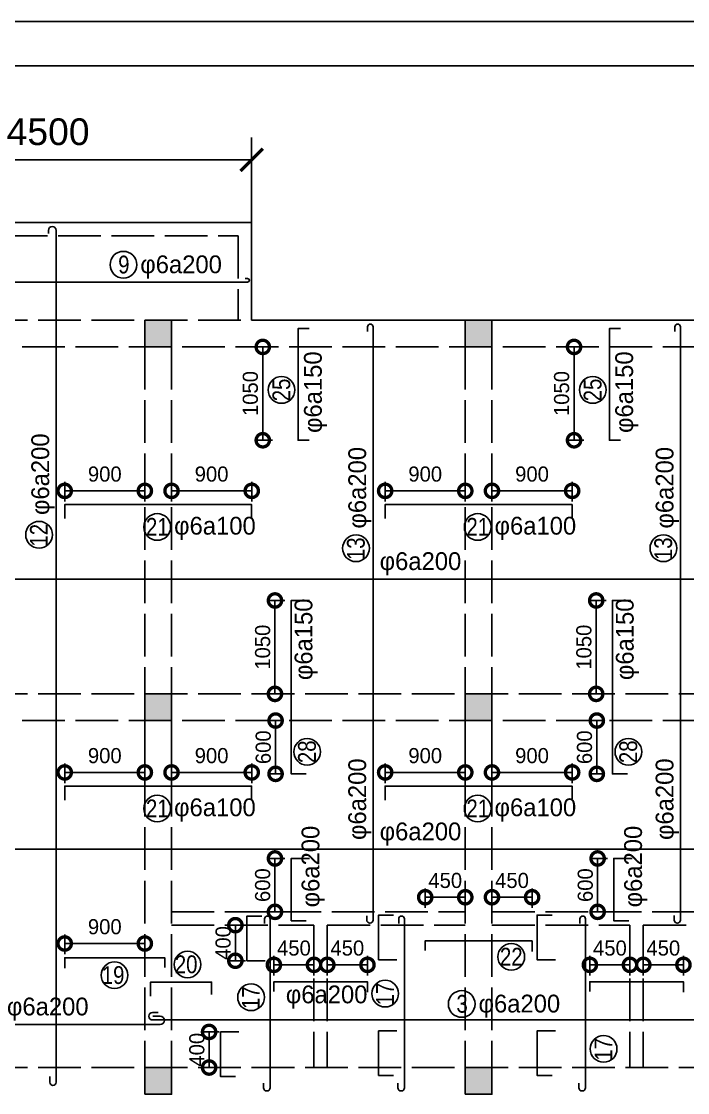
# Model space of a CAD drawing. Extents: x -103300 to -22645, y -943 to 55291.
# Drawn here: x -84082 to -76599, y 43250 to 55291 of the extents above; entities that cross this region are included whole.
import ezdxf

# ---------------------------------------------------------------- set-up
doc = ezdxf.new("R2010")
doc.units = 0
doc.header["$LTSCALE"] = 40
doc.linetypes.add('ACAD_ISO02W100', pattern=[15, 12, -3])
doc.layers.get('0').update_dxf_attribs({"linetype": 'CONTINUOUS'})
doc.layers.get('DEFPOINTS').update_dxf_attribs({"linetype": 'CONTINUOUS'})
for name, color, linetype in [('BAO', 3, 'CONTINUOUS'), ('COT', 3, 'CONTINUOUS'), ('KTHUOT', 6, 'CONTINUOUS'), ('MANH', 2, 'CONTINUOUS'), ('TEXT', 7, 'CONTINUOUS'), ('THEP', 1, 'CONTINUOUS')]:
    doc.layers.add(name, color=color, linetype=linetype)
doc.styles.add('DIM-NEW', font='VHELVCN.TTF')
doc.styles.add('VNI-HELVE', font='VHELVEN.TTF')
doc.styles.add('VNI-TIMES', font='VTIMESN.TTF')
doc.dimstyles.new('D1', dxfattribs={"dimscale": 0, "dimtxt": 300, "dimasz": 250, "dimexe": 250, "dimexo": 0, "dimgap": 160, "dimtad": 1, "dimdec": 0, "dimdsep": 46, "dimtxsty": 'VNI-HELVE', "dimblk1": 'ARCHTICK', "dimblk2": 'ARCHTICK', "dimsah": 1, "dimcen": 2.5, "dimclrd": 6, "dimclre": 6, "dimclrt": 6, "dimadec": 0, "dimazin": 0, "dimtfac": 1, "dimtdec": 0, "dimtmove": 0, "dimatfit": 3, "dimldrblk": 'ARCHTICK', "dimfxl": 0, "dimtolj": 1, "dimtzin": 0, "dimarcsym": 0})

# ---------------------------------------------------------------- blocks, each defined once
blk = doc.blocks.new('_DotSmall')
at = {"color": 0, "linetype": 'ByBlock', "const_width": 0.5}
blk.add_lwpolyline([(-0.0625, 0, 1), (0.0625, 0, 1)], format="xyb", close=True, dxfattribs=at)
blk = doc.blocks.new('*D53')
at = {"layer": 'DEFPOINTS', "color": 0, "linetype": 'Continuous'}
for p in [(-82696, 50014), (-83596, 49825), (-82696, 49825)]:
    blk.add_point(p, dxfattribs=at)
at = {"layer": 'KTHUOT', "color": 9, "linetype": 'Continuous', "lineweight": -2}
for p, q in [((-83596, 49895), (-83596, 50114)), ((-82696, 49895), (-82696, 50114)), ((-83596, 50014), (-82696, 50014))]:
    blk.add_line(p, q, dxfattribs=at)
at = {"layer": 'KTHUOT', "color": 9, "linetype": 'Continuous', "lineweight": -2, "xscale": 300, "yscale": 300, "zscale": 300, "rotation": 180}
blk.add_blockref('_DotSmall', (-83596, 50014), dxfattribs=at)
at = {"layer": 'KTHUOT', "color": 9, "linetype": 'Continuous', "lineweight": -2, "xscale": 300, "yscale": 300, "zscale": 300}
blk.add_blockref('_DotSmall', (-82696, 50014), dxfattribs=at)
at = {"layer": 'KTHUOT', "color": 7, "linetype": 'Continuous', "insert": (-83146, 50202), "char_height": 170, "attachment_point": 5, "style": 'VNI-TIMES'}
blk.add_mtext('\\A1;900', dxfattribs=at)
blk = doc.blocks.new('_ARCHTICK')
at = {"color": 0, "linetype": 'ByBlock', "const_width": 0.15}
blk.add_lwpolyline([(-0.5, -0.5), (0.5, 0.5)], dxfattribs=at)
blk = doc.blocks.new('*D52')
at = {"layer": 'DEFPOINTS', "color": 0, "linetype": 'Continuous'}
for p in [(-81495, 50014), (-82396, 49825), (-81495, 49825)]:
    blk.add_point(p, dxfattribs=at)
at = {"layer": 'KTHUOT', "color": 9, "linetype": 'Continuous', "lineweight": -2}
for p, q in [((-82396, 49895), (-82396, 50114)), ((-81495, 49895), (-81495, 50114)), ((-82396, 50014), (-81495, 50014))]:
    blk.add_line(p, q, dxfattribs=at)
at = {"layer": 'KTHUOT', "color": 9, "linetype": 'Continuous', "lineweight": -2, "xscale": 300, "yscale": 300, "zscale": 300, "rotation": 180}
blk.add_blockref('_DotSmall', (-82396, 50014), dxfattribs=at)
at = {"layer": 'KTHUOT', "color": 9, "linetype": 'Continuous', "lineweight": -2, "xscale": 300, "yscale": 300, "zscale": 300}
blk.add_blockref('_DotSmall', (-81495, 50014), dxfattribs=at)
at = {"layer": 'KTHUOT', "color": 7, "linetype": 'Continuous', "insert": (-81946, 50202), "char_height": 170, "attachment_point": 5, "style": 'VNI-TIMES'}
blk.add_mtext('\\A1;900', dxfattribs=at)
blk = doc.blocks.new('*D55')
at = {"layer": 'DEFPOINTS', "color": 0, "linetype": 'Continuous'}
for p in [(-79096, 50014), (-79996, 49825), (-79096, 49825)]:
    blk.add_point(p, dxfattribs=at)
at = {"layer": 'KTHUOT', "color": 9, "linetype": 'Continuous', "lineweight": -2}
for p, q in [((-79996, 49895), (-79996, 50114)), ((-79096, 49895), (-79096, 50114)), ((-79996, 50014), (-79096, 50014))]:
    blk.add_line(p, q, dxfattribs=at)
at = {"layer": 'KTHUOT', "color": 9, "linetype": 'Continuous', "lineweight": -2, "xscale": 300, "yscale": 300, "zscale": 300, "rotation": 180}
blk.add_blockref('_DotSmall', (-79996, 50014), dxfattribs=at)
at = {"layer": 'KTHUOT', "color": 9, "linetype": 'Continuous', "lineweight": -2, "xscale": 300, "yscale": 300, "zscale": 300}
blk.add_blockref('_DotSmall', (-79096, 50014), dxfattribs=at)
at = {"layer": 'KTHUOT', "color": 7, "linetype": 'Continuous', "insert": (-79546, 50202), "char_height": 170, "attachment_point": 5, "style": 'VNI-TIMES'}
blk.add_mtext('\\A1;900', dxfattribs=at)
blk = doc.blocks.new('*D54')
at = {"layer": 'DEFPOINTS', "color": 0, "linetype": 'Continuous'}
for p in [(-77895, 50014), (-78796, 49825), (-77895, 49825)]:
    blk.add_point(p, dxfattribs=at)
at = {"layer": 'KTHUOT', "color": 9, "linetype": 'Continuous', "lineweight": -2}
for p, q in [((-78796, 49895), (-78796, 50114)), ((-77895, 49895), (-77895, 50114)), ((-78796, 50014), (-77895, 50014))]:
    blk.add_line(p, q, dxfattribs=at)
at = {"layer": 'KTHUOT', "color": 9, "linetype": 'Continuous', "lineweight": -2, "xscale": 300, "yscale": 300, "zscale": 300, "rotation": 180}
blk.add_blockref('_DotSmall', (-78796, 50014), dxfattribs=at)
at = {"layer": 'KTHUOT', "color": 9, "linetype": 'Continuous', "lineweight": -2, "xscale": 300, "yscale": 300, "zscale": 300}
blk.add_blockref('_DotSmall', (-77895, 50014), dxfattribs=at)
at = {"layer": 'KTHUOT', "color": 7, "linetype": 'Continuous', "insert": (-78346, 50202), "char_height": 170, "attachment_point": 5, "style": 'VNI-TIMES'}
blk.add_mtext('\\A1;900', dxfattribs=at)
blk = doc.blocks.new('*D42')
at = {"layer": 'DEFPOINTS', "color": 0, "linetype": 'Continuous'}
for p in [(-81496, 53735), (-86071, 53032), (-81496, 53032)]:
    blk.add_point(p, dxfattribs=at)
at = {"layer": 'KTHUOT', "color": 6, "linetype": 'Continuous', "lineweight": -2}
for p, q in [((-86071, 53032), (-86071, 53985)), ((-81496, 53032), (-81496, 53985)), ((-86071, 53735), (-81496, 53735))]:
    blk.add_line(p, q, dxfattribs=at)
at = {"layer": 'KTHUOT', "color": 6, "linetype": 'Continuous', "lineweight": -2, "xscale": 250, "yscale": 250, "zscale": 250, "rotation": 180}
blk.add_blockref('_ARCHTICK', (-86071, 53735), dxfattribs=at)
at = {"layer": 'KTHUOT', "color": 6, "linetype": 'Continuous', "lineweight": -2, "xscale": 250, "yscale": 250, "zscale": 250}
blk.add_blockref('_ARCHTICK', (-81496, 53735), dxfattribs=at)
at = {"layer": 'KTHUOT', "color": 6, "linetype": 'Continuous', "insert": (-83783, 54049), "char_height": 300, "attachment_point": 5, "style": 'VNI-HELVE'}
blk.add_mtext('\\A1;4500', dxfattribs=at)
blk = doc.blocks.new('*D89')
at = {"layer": 'DEFPOINTS', "color": 0, "linetype": 'Continuous'}
for p in [(-77895, 46849), (-78796, 46659), (-77895, 46659)]:
    blk.add_point(p, dxfattribs=at)
at = {"layer": 'KTHUOT', "color": 9, "linetype": 'Continuous', "lineweight": -2}
for p, q in [((-78796, 46729), (-78796, 46949)), ((-78796, 46849), (-77895, 46849)), ((-77895, 46729), (-77895, 46949))]:
    blk.add_line(p, q, dxfattribs=at)
at = {"layer": 'KTHUOT', "color": 9, "linetype": 'Continuous', "lineweight": -2, "xscale": 300, "yscale": 300, "zscale": 300, "rotation": 180}
blk.add_blockref('_DotSmall', (-78796, 46849), dxfattribs=at)
at = {"layer": 'KTHUOT', "color": 9, "linetype": 'Continuous', "lineweight": -2, "xscale": 300, "yscale": 300, "zscale": 300}
blk.add_blockref('_DotSmall', (-77895, 46849), dxfattribs=at)
at = {"layer": 'KTHUOT', "color": 7, "linetype": 'Continuous', "insert": (-78346, 47037), "char_height": 170, "attachment_point": 5, "style": 'VNI-TIMES'}
blk.add_mtext('\\A1;900', dxfattribs=at)
blk = doc.blocks.new('*D88')
at = {"layer": 'DEFPOINTS', "color": 0, "linetype": 'Continuous'}
for p in [(-79096, 46849), (-79996, 46659), (-79096, 46659)]:
    blk.add_point(p, dxfattribs=at)
at = {"layer": 'KTHUOT', "color": 9, "linetype": 'Continuous', "lineweight": -2}
for p, q in [((-79996, 46729), (-79996, 46949)), ((-79996, 46849), (-79096, 46849)), ((-79096, 46729), (-79096, 46949))]:
    blk.add_line(p, q, dxfattribs=at)
at = {"layer": 'KTHUOT', "color": 9, "linetype": 'Continuous', "lineweight": -2, "xscale": 300, "yscale": 300, "zscale": 300, "rotation": 180}
blk.add_blockref('_DotSmall', (-79996, 46849), dxfattribs=at)
at = {"layer": 'KTHUOT', "color": 9, "linetype": 'Continuous', "lineweight": -2, "xscale": 300, "yscale": 300, "zscale": 300}
blk.add_blockref('_DotSmall', (-79096, 46849), dxfattribs=at)
at = {"layer": 'KTHUOT', "color": 7, "linetype": 'Continuous', "insert": (-79546, 47037), "char_height": 170, "attachment_point": 5, "style": 'VNI-TIMES'}
blk.add_mtext('\\A1;900', dxfattribs=at)
blk = doc.blocks.new('*D87')
at = {"layer": 'DEFPOINTS', "color": 0, "linetype": 'Continuous'}
for p in [(-81495, 46849), (-82396, 46659), (-81495, 46659)]:
    blk.add_point(p, dxfattribs=at)
at = {"layer": 'KTHUOT', "color": 9, "linetype": 'Continuous', "lineweight": -2}
for p, q in [((-82396, 46729), (-82396, 46949)), ((-82396, 46849), (-81495, 46849)), ((-81495, 46729), (-81495, 46949))]:
    blk.add_line(p, q, dxfattribs=at)
at = {"layer": 'KTHUOT', "color": 9, "linetype": 'Continuous', "lineweight": -2, "xscale": 300, "yscale": 300, "zscale": 300, "rotation": 180}
blk.add_blockref('_DotSmall', (-82396, 46849), dxfattribs=at)
at = {"layer": 'KTHUOT', "color": 9, "linetype": 'Continuous', "lineweight": -2, "xscale": 300, "yscale": 300, "zscale": 300}
blk.add_blockref('_DotSmall', (-81495, 46849), dxfattribs=at)
at = {"layer": 'KTHUOT', "color": 7, "linetype": 'Continuous', "insert": (-81946, 47037), "char_height": 170, "attachment_point": 5, "style": 'VNI-TIMES'}
blk.add_mtext('\\A1;900', dxfattribs=at)
blk = doc.blocks.new('*D86')
at = {"layer": 'DEFPOINTS', "color": 0, "linetype": 'Continuous'}
for p in [(-82696, 46849), (-83596, 46659), (-82696, 46659)]:
    blk.add_point(p, dxfattribs=at)
at = {"layer": 'KTHUOT', "color": 9, "linetype": 'Continuous', "lineweight": -2}
for p, q in [((-83596, 46729), (-83596, 46949)), ((-83596, 46849), (-82696, 46849)), ((-82696, 46729), (-82696, 46949))]:
    blk.add_line(p, q, dxfattribs=at)
at = {"layer": 'KTHUOT', "color": 9, "linetype": 'Continuous', "lineweight": -2, "xscale": 300, "yscale": 300, "zscale": 300, "rotation": 180}
blk.add_blockref('_DotSmall', (-83596, 46849), dxfattribs=at)
at = {"layer": 'KTHUOT', "color": 9, "linetype": 'Continuous', "lineweight": -2, "xscale": 300, "yscale": 300, "zscale": 300}
blk.add_blockref('_DotSmall', (-82696, 46849), dxfattribs=at)
at = {"layer": 'KTHUOT', "color": 7, "linetype": 'Continuous', "insert": (-83146, 47037), "char_height": 170, "attachment_point": 5, "style": 'VNI-TIMES'}
blk.add_mtext('\\A1;900', dxfattribs=at)
blk = doc.blocks.new('*D117')
at = {"layer": 'DEFPOINTS', "color": 0, "linetype": 'Continuous'}
for p in [(-78345, 45446), (-78796, 45256), (-78345, 45256)]:
    blk.add_point(p, dxfattribs=at)
at = {"layer": 'KTHUOT', "color": 9, "linetype": 'Continuous', "lineweight": -2}
for p, q in [((-78796, 45326), (-78796, 45546)), ((-78345, 45326), (-78345, 45546)), ((-78796, 45446), (-78345, 45446))]:
    blk.add_line(p, q, dxfattribs=at)
at = {"layer": 'KTHUOT', "color": 9, "linetype": 'Continuous', "lineweight": -2, "xscale": 300, "yscale": 300, "zscale": 300, "rotation": 180}
blk.add_blockref('_DotSmall', (-78796, 45446), dxfattribs=at)
at = {"layer": 'KTHUOT', "color": 9, "linetype": 'Continuous', "lineweight": -2, "xscale": 300, "yscale": 300, "zscale": 300}
blk.add_blockref('_DotSmall', (-78345, 45446), dxfattribs=at)
at = {"layer": 'KTHUOT', "color": 7, "linetype": 'Continuous', "insert": (-78571, 45634), "char_height": 170, "attachment_point": 5, "style": 'VNI-TIMES'}
blk.add_mtext('\\A1;450', dxfattribs=at)
blk = doc.blocks.new('*D119')
at = {"layer": 'DEFPOINTS', "color": 0, "linetype": 'Continuous'}
for p in [(-79096, 45446), (-79546, 45256), (-79096, 45256)]:
    blk.add_point(p, dxfattribs=at)
at = {"layer": 'KTHUOT', "color": 9, "linetype": 'Continuous', "lineweight": -2}
for p, q in [((-79546, 45326), (-79546, 45546)), ((-79096, 45326), (-79096, 45546)), ((-79546, 45446), (-79096, 45446))]:
    blk.add_line(p, q, dxfattribs=at)
at = {"layer": 'KTHUOT', "color": 9, "linetype": 'Continuous', "lineweight": -2, "xscale": 300, "yscale": 300, "zscale": 300, "rotation": 180}
blk.add_blockref('_DotSmall', (-79546, 45446), dxfattribs=at)
at = {"layer": 'KTHUOT', "color": 9, "linetype": 'Continuous', "lineweight": -2, "xscale": 300, "yscale": 300, "zscale": 300}
blk.add_blockref('_DotSmall', (-79096, 45446), dxfattribs=at)
at = {"layer": 'KTHUOT', "color": 7, "linetype": 'Continuous', "insert": (-79321, 45634), "char_height": 170, "attachment_point": 5, "style": 'VNI-TIMES'}
blk.add_mtext('\\A1;450', dxfattribs=at)
blk = doc.blocks.new('*D120')
at = {"layer": 'DEFPOINTS', "color": 0, "linetype": 'Continuous'}
for p in [(-80195, 44686), (-80646, 44496), (-80195, 44496)]:
    blk.add_point(p, dxfattribs=at)
at = {"layer": 'KTHUOT', "color": 9, "linetype": 'Continuous', "lineweight": -2}
for p, q in [((-80646, 44566), (-80646, 44786)), ((-80646, 44686), (-80195, 44686)), ((-80195, 44566), (-80195, 44786))]:
    blk.add_line(p, q, dxfattribs=at)
at = {"layer": 'KTHUOT', "color": 9, "linetype": 'Continuous', "lineweight": -2, "xscale": 300, "yscale": 300, "zscale": 300, "rotation": 180}
blk.add_blockref('_DotSmall', (-80646, 44686), dxfattribs=at)
at = {"layer": 'KTHUOT', "color": 9, "linetype": 'Continuous', "lineweight": -2, "xscale": 300, "yscale": 300, "zscale": 300}
blk.add_blockref('_DotSmall', (-80195, 44686), dxfattribs=at)
at = {"layer": 'KTHUOT', "color": 7, "linetype": 'Continuous', "insert": (-80421, 44874), "char_height": 170, "attachment_point": 5, "style": 'VNI-TIMES'}
blk.add_mtext('\\A1;450', dxfattribs=at)
blk = doc.blocks.new('*D121')
at = {"layer": 'DEFPOINTS', "color": 0, "linetype": 'Continuous'}
for p in [(-80796, 44686), (-81246, 44496), (-80796, 44496)]:
    blk.add_point(p, dxfattribs=at)
at = {"layer": 'KTHUOT', "color": 9, "linetype": 'Continuous', "lineweight": -2}
for p, q in [((-81246, 44566), (-81246, 44786)), ((-81246, 44686), (-80796, 44686)), ((-80796, 44566), (-80796, 44786))]:
    blk.add_line(p, q, dxfattribs=at)
at = {"layer": 'KTHUOT', "color": 9, "linetype": 'Continuous', "lineweight": -2, "xscale": 300, "yscale": 300, "zscale": 300, "rotation": 180}
blk.add_blockref('_DotSmall', (-81246, 44686), dxfattribs=at)
at = {"layer": 'KTHUOT', "color": 9, "linetype": 'Continuous', "lineweight": -2, "xscale": 300, "yscale": 300, "zscale": 300}
blk.add_blockref('_DotSmall', (-80796, 44686), dxfattribs=at)
at = {"layer": 'KTHUOT', "color": 7, "linetype": 'Continuous', "insert": (-81021, 44874), "char_height": 170, "attachment_point": 5, "style": 'VNI-TIMES'}
blk.add_mtext('\\A1;450', dxfattribs=at)
blk = doc.blocks.new('*D122')
at = {"layer": 'DEFPOINTS', "color": 0, "linetype": 'Continuous'}
for p in [(-76645, 44686), (-77096, 44496), (-76645, 44496)]:
    blk.add_point(p, dxfattribs=at)
at = {"layer": 'KTHUOT', "color": 9, "linetype": 'Continuous', "lineweight": -2}
for p, q in [((-77096, 44566), (-77096, 44786)), ((-77096, 44686), (-76645, 44686)), ((-76645, 44566), (-76645, 44786))]:
    blk.add_line(p, q, dxfattribs=at)
at = {"layer": 'KTHUOT', "color": 9, "linetype": 'Continuous', "lineweight": -2, "xscale": 300, "yscale": 300, "zscale": 300, "rotation": 180}
blk.add_blockref('_DotSmall', (-77096, 44686), dxfattribs=at)
at = {"layer": 'KTHUOT', "color": 9, "linetype": 'Continuous', "lineweight": -2, "xscale": 300, "yscale": 300, "zscale": 300}
blk.add_blockref('_DotSmall', (-76645, 44686), dxfattribs=at)
at = {"layer": 'KTHUOT', "color": 7, "linetype": 'Continuous', "insert": (-76871, 44874), "char_height": 170, "attachment_point": 5, "style": 'VNI-TIMES'}
blk.add_mtext('\\A1;450', dxfattribs=at)
blk = doc.blocks.new('*D123')
at = {"layer": 'DEFPOINTS', "color": 0, "linetype": 'Continuous'}
for p in [(-77246, 44686), (-77696, 44496), (-77246, 44496)]:
    blk.add_point(p, dxfattribs=at)
at = {"layer": 'KTHUOT', "color": 9, "linetype": 'Continuous', "lineweight": -2}
for p, q in [((-77696, 44566), (-77696, 44786)), ((-77696, 44686), (-77246, 44686)), ((-77246, 44566), (-77246, 44786))]:
    blk.add_line(p, q, dxfattribs=at)
at = {"layer": 'KTHUOT', "color": 9, "linetype": 'Continuous', "lineweight": -2, "xscale": 300, "yscale": 300, "zscale": 300, "rotation": 180}
blk.add_blockref('_DotSmall', (-77696, 44686), dxfattribs=at)
at = {"layer": 'KTHUOT', "color": 9, "linetype": 'Continuous', "lineweight": -2, "xscale": 300, "yscale": 300, "zscale": 300}
blk.add_blockref('_DotSmall', (-77246, 44686), dxfattribs=at)
at = {"layer": 'KTHUOT', "color": 7, "linetype": 'Continuous', "insert": (-77471, 44874), "char_height": 170, "attachment_point": 5, "style": 'VNI-TIMES'}
blk.add_mtext('\\A1;450', dxfattribs=at)
blk = doc.blocks.new('*D284')
at = {"layer": 'DEFPOINTS', "color": 0, "linetype": 'Continuous'}
for p in [(-83596, 44926), (-83596, 44736), (-82696, 44736)]:
    blk.add_point(p, dxfattribs=at)
at = {"layer": 'KTHUOT', "color": 9, "linetype": 'Continuous', "lineweight": -2}
for p, q in [((-83596, 44806), (-83596, 45026)), ((-82696, 44926), (-83596, 44926)), ((-82696, 44806), (-82696, 45026))]:
    blk.add_line(p, q, dxfattribs=at)
at = {"layer": 'KTHUOT', "color": 9, "linetype": 'Continuous', "lineweight": -2, "xscale": 300, "yscale": 300, "zscale": 300, "rotation": 180}
blk.add_blockref('_DotSmall', (-83596, 44926), dxfattribs=at)
at = {"layer": 'KTHUOT', "color": 9, "linetype": 'Continuous', "lineweight": -2, "xscale": 300, "yscale": 300, "zscale": 300}
blk.add_blockref('_DotSmall', (-82696, 44926), dxfattribs=at)
at = {"layer": 'KTHUOT', "color": 7, "linetype": 'Continuous', "insert": (-83146, 45114), "char_height": 170, "attachment_point": 5, "style": 'VNI-TIMES'}
blk.add_mtext('\\A1;900', dxfattribs=at)
blk = doc.blocks.new('*D300')
at = {"layer": 'DEFPOINTS', "color": 0, "linetype": 'Continuous'}
for p in [(-81191, 51632), (-81371, 50583), (-81191, 50583)]:
    blk.add_point(p, dxfattribs=at)
at = {"layer": 'KTHUOT', "color": 9, "linetype": 'Continuous', "lineweight": -2}
for p, q in [((-81261, 51632), (-81441, 51632)), ((-81371, 51632), (-81371, 50583)), ((-81261, 50583), (-81441, 50583))]:
    blk.add_line(p, q, dxfattribs=at)
at = {"layer": 'KTHUOT', "color": 9, "linetype": 'Continuous', "lineweight": -2, "xscale": 300, "yscale": 300, "zscale": 300}
for p, rotation in [((-81371, 51632), 90), ((-81371, 50583), 270)]:
    blk.add_blockref('_DotSmall', p, dxfattribs=dict(at, rotation=rotation))
at = {"layer": 'KTHUOT', "color": 7, "linetype": 'Continuous', "insert": (-81510, 51108), "char_height": 170, "attachment_point": 5, "rotation": 90, "style": 'VNI-TIMES'}
blk.add_mtext('\\A1;1050', dxfattribs=at)
blk = doc.blocks.new('*D301')
at = {"layer": 'DEFPOINTS', "color": 0, "linetype": 'Continuous'}
for p in [(-77694, 51632), (-77874, 50583), (-77694, 50583)]:
    blk.add_point(p, dxfattribs=at)
at = {"layer": 'KTHUOT', "color": 9, "linetype": 'Continuous', "lineweight": -2}
for p, q in [((-77764, 51632), (-77944, 51632)), ((-77874, 51632), (-77874, 50583)), ((-77764, 50583), (-77944, 50583))]:
    blk.add_line(p, q, dxfattribs=at)
at = {"layer": 'KTHUOT', "color": 9, "linetype": 'Continuous', "lineweight": -2, "xscale": 300, "yscale": 300, "zscale": 300}
for p, rotation in [((-77874, 51632), 90), ((-77874, 50583), 270)]:
    blk.add_blockref('_DotSmall', p, dxfattribs=dict(at, rotation=rotation))
at = {"layer": 'KTHUOT', "color": 7, "linetype": 'Continuous', "insert": (-78013, 51108), "char_height": 170, "attachment_point": 5, "rotation": 90, "style": 'VNI-TIMES'}
blk.add_mtext('\\A1;1050', dxfattribs=at)
blk = doc.blocks.new('*D327')
at = {"layer": 'DEFPOINTS', "color": 0, "linetype": 'Continuous'}
for p in [(-81052, 48782), (-81234, 47732), (-81052, 47732)]:
    blk.add_point(p, dxfattribs=at)
at = {"layer": 'KTHUOT', "color": 9, "linetype": 'Continuous', "lineweight": -2}
for p, q in [((-81122, 48782), (-81304, 48782)), ((-81234, 48782), (-81234, 47732)), ((-81122, 47732), (-81304, 47732))]:
    blk.add_line(p, q, dxfattribs=at)
at = {"layer": 'KTHUOT', "color": 9, "linetype": 'Continuous', "lineweight": -2, "xscale": 300, "yscale": 300, "zscale": 300}
for p, rotation in [((-81234, 48782), 90), ((-81234, 47732), 270)]:
    blk.add_blockref('_DotSmall', p, dxfattribs=dict(at, rotation=rotation))
at = {"layer": 'KTHUOT', "color": 7, "linetype": 'Continuous', "insert": (-81372, 48257), "char_height": 170, "attachment_point": 5, "rotation": 90, "style": 'VNI-TIMES'}
blk.add_mtext('\\A1;1050', dxfattribs=at)
blk = doc.blocks.new('*D328')
at = {"layer": 'DEFPOINTS', "color": 0, "linetype": 'Continuous'}
for p in [(-81094, 47432), (-81227, 46833), (-81094, 46833)]:
    blk.add_point(p, dxfattribs=at)
at = {"layer": 'KTHUOT', "color": 9, "linetype": 'Continuous', "lineweight": -2}
for p, q in [((-81164, 47432), (-81297, 47432)), ((-81227, 47432), (-81227, 46833)), ((-81164, 46833), (-81297, 46833))]:
    blk.add_line(p, q, dxfattribs=at)
at = {"layer": 'KTHUOT', "color": 9, "linetype": 'Continuous', "lineweight": -2, "xscale": 300, "yscale": 300, "zscale": 300}
for p, rotation in [((-81227, 47432), 90), ((-81227, 46833), 270)]:
    blk.add_blockref('_DotSmall', p, dxfattribs=dict(at, rotation=rotation))
at = {"layer": 'KTHUOT', "color": 7, "linetype": 'Continuous', "insert": (-81365, 47132), "char_height": 170, "attachment_point": 5, "rotation": 90, "style": 'VNI-TIMES'}
blk.add_mtext('\\A1;600', dxfattribs=at)
blk = doc.blocks.new('*D329')
at = {"layer": 'DEFPOINTS', "color": 0, "linetype": 'Continuous'}
for p in [(-77442, 48782), (-77625, 47732), (-77442, 47732)]:
    blk.add_point(p, dxfattribs=at)
at = {"layer": 'KTHUOT', "color": 9, "linetype": 'Continuous', "lineweight": -2}
for p, q in [((-77512, 48782), (-77695, 48782)), ((-77625, 48782), (-77625, 47732)), ((-77512, 47732), (-77695, 47732))]:
    blk.add_line(p, q, dxfattribs=at)
at = {"layer": 'KTHUOT', "color": 9, "linetype": 'Continuous', "lineweight": -2, "xscale": 300, "yscale": 300, "zscale": 300}
for p, rotation in [((-77625, 48782), 90), ((-77625, 47732), 270)]:
    blk.add_blockref('_DotSmall', p, dxfattribs=dict(at, rotation=rotation))
at = {"layer": 'KTHUOT', "color": 7, "linetype": 'Continuous', "insert": (-77763, 48257), "char_height": 170, "attachment_point": 5, "rotation": 90, "style": 'VNI-TIMES'}
blk.add_mtext('\\A1;1050', dxfattribs=at)
blk = doc.blocks.new('*D330')
at = {"layer": 'DEFPOINTS', "color": 0, "linetype": 'Continuous'}
for p in [(-77485, 47432), (-77618, 46833), (-77485, 46833)]:
    blk.add_point(p, dxfattribs=at)
at = {"layer": 'KTHUOT', "color": 9, "linetype": 'Continuous', "lineweight": -2}
for p, q in [((-77555, 47432), (-77688, 47432)), ((-77618, 47432), (-77618, 46833)), ((-77555, 46833), (-77688, 46833))]:
    blk.add_line(p, q, dxfattribs=at)
at = {"layer": 'KTHUOT', "color": 9, "linetype": 'Continuous', "lineweight": -2, "xscale": 300, "yscale": 300, "zscale": 300}
for p, rotation in [((-77618, 47432), 90), ((-77618, 46833), 270)]:
    blk.add_blockref('_DotSmall', p, dxfattribs=dict(at, rotation=rotation))
at = {"layer": 'KTHUOT', "color": 7, "linetype": 'Continuous', "insert": (-77756, 47132), "char_height": 170, "attachment_point": 5, "rotation": 90, "style": 'VNI-TIMES'}
blk.add_mtext('\\A1;600', dxfattribs=at)
blk = doc.blocks.new('*D343')
at = {"layer": 'DEFPOINTS', "color": 0, "linetype": 'Continuous'}
for p in [(-81052, 45882), (-81234, 45282), (-81052, 45282)]:
    blk.add_point(p, dxfattribs=at)
at = {"layer": 'KTHUOT', "color": 9, "linetype": 'Continuous', "lineweight": -2}
for p, q in [((-81122, 45882), (-81304, 45882)), ((-81234, 45882), (-81234, 45282)), ((-81122, 45282), (-81304, 45282))]:
    blk.add_line(p, q, dxfattribs=at)
at = {"layer": 'KTHUOT', "color": 9, "linetype": 'Continuous', "lineweight": -2, "xscale": 300, "yscale": 300, "zscale": 300}
for p, rotation in [((-81234, 45882), 90), ((-81234, 45282), 270)]:
    blk.add_blockref('_DotSmall', p, dxfattribs=dict(at, rotation=rotation))
at = {"layer": 'KTHUOT', "color": 7, "linetype": 'Continuous', "insert": (-81372, 45582), "char_height": 170, "attachment_point": 5, "rotation": 90, "style": 'VNI-TIMES'}
blk.add_mtext('\\A1;600', dxfattribs=at)
blk = doc.blocks.new('*D344')
at = {"layer": 'DEFPOINTS', "color": 0, "linetype": 'Continuous'}
for p in [(-77427, 45882), (-77609, 45282), (-77427, 45282)]:
    blk.add_point(p, dxfattribs=at)
at = {"layer": 'KTHUOT', "color": 9, "linetype": 'Continuous', "lineweight": -2}
for p, q in [((-77497, 45882), (-77679, 45882)), ((-77609, 45882), (-77609, 45282)), ((-77497, 45282), (-77679, 45282))]:
    blk.add_line(p, q, dxfattribs=at)
at = {"layer": 'KTHUOT', "color": 9, "linetype": 'Continuous', "lineweight": -2, "xscale": 300, "yscale": 300, "zscale": 300}
for p, rotation in [((-77609, 45882), 90), ((-77609, 45282), 270)]:
    blk.add_blockref('_DotSmall', p, dxfattribs=dict(at, rotation=rotation))
at = {"layer": 'KTHUOT', "color": 7, "linetype": 'Continuous', "insert": (-77747, 45582), "char_height": 170, "attachment_point": 5, "rotation": 90, "style": 'VNI-TIMES'}
blk.add_mtext('\\A1;600', dxfattribs=at)
blk = doc.blocks.new('*D345')
at = {"layer": 'DEFPOINTS', "color": 0, "linetype": 'Continuous'}
for p in [(-81679, 45132), (-81496, 45132), (-81496, 44732)]:
    blk.add_point(p, dxfattribs=at)
at = {"layer": 'KTHUOT', "color": 9, "linetype": 'Continuous', "lineweight": -2}
for p, q in [((-81566, 45132), (-81749, 45132)), ((-81679, 44732), (-81679, 45132)), ((-81566, 44732), (-81749, 44732))]:
    blk.add_line(p, q, dxfattribs=at)
at = {"layer": 'KTHUOT', "color": 9, "linetype": 'Continuous', "lineweight": -2, "xscale": 300, "yscale": 300, "zscale": 300}
for p, rotation in [((-81679, 45132), 90), ((-81679, 44732), 270)]:
    blk.add_blockref('_DotSmall', p, dxfattribs=dict(at, rotation=rotation))
at = {"layer": 'KTHUOT', "color": 7, "linetype": 'Continuous', "insert": (-81816, 44932), "char_height": 170, "attachment_point": 5, "rotation": 90, "style": 'VNI-TIMES'}
blk.add_mtext('\\A1;400', dxfattribs=at)
blk = doc.blocks.new('*D346')
at = {"layer": 'DEFPOINTS', "color": 0, "linetype": 'Continuous'}
for p in [(-81791, 43932), (-81974, 43532), (-81791, 43532)]:
    blk.add_point(p, dxfattribs=at)
at = {"layer": 'KTHUOT', "color": 9, "linetype": 'Continuous', "lineweight": -2}
for p, q in [((-81861, 43932), (-82044, 43932)), ((-81974, 43932), (-81974, 43532)), ((-81861, 43532), (-82044, 43532))]:
    blk.add_line(p, q, dxfattribs=at)
at = {"layer": 'KTHUOT', "color": 9, "linetype": 'Continuous', "lineweight": -2, "xscale": 300, "yscale": 300, "zscale": 300}
for p, rotation in [((-81974, 43932), 90), ((-81974, 43532), 270)]:
    blk.add_blockref('_DotSmall', p, dxfattribs=dict(at, rotation=rotation))
at = {"layer": 'KTHUOT', "color": 7, "linetype": 'Continuous', "insert": (-82111, 43732), "char_height": 170, "attachment_point": 5, "rotation": 90, "style": 'VNI-TIMES'}
blk.add_mtext('\\A1;400', dxfattribs=at)

msp = doc.modelspace()

# ---------------------------------------------------------------- linework, layer by layer
at = {"layer": 'BAO', "color": 3, "linetype": 'Continuous'}
for points in [[(-22645, -943.4), (-103300.5, -943.4), (-103300.5, 55290.9), (-22645, 55290.9)], [(-23145, -443.4), (-102800.5, -443.4), (-102800.5, 54790.9), (-23145, 54790.9)]]:
    msp.add_lwpolyline(points, close=True, dxfattribs=at)
at = {"layer": 'COT'}
for points in [[(-82695.8, 51632.4), (-82395.8, 51632.4), (-82395.8, 51932.4), (-82695.8, 51932.4)], [(-79095.8, 51632.4), (-78795.8, 51632.4), (-78795.8, 51932.4), (-79095.8, 51932.4)], [(-82695.8, 47432.4), (-82395.8, 47432.4), (-82395.8, 47732.4), (-82695.8, 47732.4)], [(-79095.8, 47432.4), (-78795.8, 47432.4), (-78795.8, 47732.4), (-79095.8, 47732.4)], [(-82695.8, 43232.4), (-82395.8, 43232.4), (-82395.8, 43532.4), (-82695.8, 43532.4)], [(-79095.8, 43232.4), (-78795.8, 43232.4), (-78795.8, 43532.4), (-79095.8, 43532.4)]]:
    msp.add_lwpolyline(points, close=True, dxfattribs=at)
for points in [[(-82695.8, 51632.4), (-82395.8, 51632.4), (-82695.8, 51932.4), (-82395.8, 51932.4)], [(-79095.8, 51632.4), (-78795.8, 51632.4), (-79095.8, 51932.4), (-78795.8, 51932.4)], [(-82695.8, 47432.4), (-82395.8, 47432.4), (-82695.8, 47732.4), (-82395.8, 47732.4)], [(-79095.8, 47432.4), (-78795.8, 47432.4), (-79095.8, 47732.4), (-78795.8, 47732.4)], [(-82695.8, 43232.4), (-82395.8, 43232.4), (-82695.8, 43532.4), (-82395.8, 43532.4)], [(-79095.8, 43232.4), (-78795.8, 43232.4), (-79095.8, 43532.4), (-78795.8, 43532.4)]]:
    msp.add_solid(points, dxfattribs=at)
at = {"layer": 'KTHUOT', "color": 6, "linetype": 'Continuous'}
for centre in [(-82936.6, 52556), (-81160.6, 51148.3), (-81160.6, 51148.3), (-77663.6, 51148.3), (-82556.3, 49608), (-78956.3, 49608), (-83884.7, 49520.9), (-80323.6, 49368.8), (-76870.4, 49368.8), (-80872.9, 47080.9), (-77263.5, 47080.9), (-82556.3, 46442.7), (-78956.3, 46442.7), (-78579.2, 44776.1), (-82216.3, 44690.5), (-83036.8, 44569.3), (-81502.8, 44321.8), (-79995.8, 44362.7), (-79136.2, 44246.3), (-77541.6, 43741.1)]:
    msp.add_circle(centre, 150, dxfattribs=at)
at = {"layer": 'MANH', "linetype": 'Continuous'}
for p, q in [((-86070.8, 53032.4), (-82395.8, 53032.4)), ((-82395.8, 53032.4), (-81495.8, 53032.4)), ((-81495.8, 53032.4), (-81495.8, 51932.4))]:
    msp.add_line(p, q, dxfattribs=at)
at = {"layer": 'MANH', "linetype": 'ACAD_ISO02W100'}
for p, q in [((-86070.8, 52882.4), (-81645.8, 52882.4)), ((-82470.8, 52882.4), (-81645.8, 52882.4)), ((-81645.8, 52882.4), (-81645.8, 51932.4)), ((-86295.8, 51932.4), (-82695.8, 51932.4)), ((-82695.8, 51932.4), (-81495.8, 51932.4)), ((-82395.8, 51632.4), (-85995.8, 51632.4)), ((-82695.8, 51632.4), (-82695.8, 47732.4)), ((-78795.8, 51632.4), (-82395.8, 51632.4)), ((-82395.8, 51632.4), (-82395.8, 47732.4)), ((-79095.8, 51632.4), (-79095.8, 47732.4)), ((-75195.8, 51632.4), (-78795.8, 51632.4)), ((-78795.8, 51632.4), (-78795.8, 47732.4)), ((-86295.8, 47732.4), (-82695.8, 47732.4)), ((-82695.8, 47732.4), (-79095.8, 47732.4)), ((-79095.8, 47732.4), (-75495.8, 47732.4)), ((-82395.8, 47432.4), (-85995.8, 47432.4)), ((-82695.8, 47432.4), (-82695.8, 43532.4)), ((-82395.8, 47432.4), (-82395.8, 43532.4)), ((-78795.8, 47432.4), (-82395.8, 47432.4)), ((-79095.8, 47432.4), (-79095.8, 43532.4)), ((-75195.8, 47432.4), (-78795.8, 47432.4)), ((-78795.8, 47432.4), (-78795.8, 43532.4)), ((-82395.8, 45282.4), (-79095.8, 45282.4)), ((-78795.8, 45282.4), (-75495.8, 45282.4)), ((-82395.8, 45132.4), (-80795.8, 45132.4)), ((-80795.8, 45132.4), (-80795.8, 43532.4)), ((-80645.8, 45132.4), (-80645.8, 43532.4)), ((-80645.8, 45132.4), (-79095.8, 45132.4)), ((-78795.8, 45132.4), (-77245.8, 45132.4)), ((-77245.8, 45132.4), (-77245.8, 43532.4)), ((-77095.8, 45132.4), (-75495.8, 45132.4)), ((-77095.8, 45132.4), (-77095.8, 43532.4)), ((-86295.8, 43532.4), (-82695.8, 43532.4)), ((-82695.8, 43532.4), (-79095.8, 43532.4)), ((-79095.8, 43532.4), (-75495.8, 43532.4))]:
    msp.add_line(p, q, dxfattribs=at)
at = {"layer": 'MANH', "color": 2, "linetype": 'Continuous'}
msp.add_lwpolyline([(-81495.8, 51932.4), (-76395.8, 51932.4)], dxfattribs=at)
at = {"layer": 'THEP'}
for points in [[(-83693.1, 51632.4), (-83693.1, 52942.3, 1), (-83779.7, 52942.3), (-83779.7, 52905.8)], [(-86130.4, 52394.2), (-86171.6, 52394.2, 1), (-86171.6, 52359.9), (-81540.8, 52359.9, 1), (-81540.8, 52401.3), (-81568.3, 52401.3)], [(-80202.9, 45238.8), (-80202.9, 45189.4, 1), (-80132, 45189.4), (-80132, 51858.6, 1), (-80193.5, 51858.6), (-80193.5, 51805.4)], [(-76749.8, 45241.4), (-76749.8, 45189.4, 1), (-76678.8, 45189.4), (-76678.8, 51858.6, 1), (-76740.4, 51858.6), (-76740.4, 51805.4)], [(-83693.1, 51632.4), (-83693.1, 43367.3, -1), (-83764.1, 43367.3), (-83764.1, 43430.5)], [(-71787.3, 49113.6), (-71702.2, 49113.6, -1), (-71702.2, 49023.3), (-71702.2, 49023.3), (-99389.6, 49023.3, -1), (-99389.6, 49108.2), (-99325.5, 49108.2)], [(-71787.3, 46075.4), (-71702.2, 46075.4, -1), (-71702.2, 45985.1), (-71702.2, 45985.1), (-99389.6, 45985.1, -1), (-99389.6, 46070), (-99325.5, 46070)], [(-81350.6, 45150.6), (-81350.6, 45203.2, -1), (-81287.4, 45203.2), (-81287.4, 43305.3, -1), (-81361.2, 43305.3), (-81361.2, 43357.9)], [(-79843.5, 45150.6), (-79843.5, 45203.2, -1), (-79780.3, 45203.2), (-79780.3, 43305.3, -1), (-79854.1, 43305.3), (-79854.1, 43357.9)], [(-77808, 45150.6), (-77808, 45203.2, -1), (-77744.8, 45203.2), (-77744.8, 43305.3, -1), (-77818.6, 43305.3), (-77818.6, 43357.9)], [(-82607.2, 44107.5), (-82522, 44107.5, -1), (-82522, 44017.1), (-82522, 44017.1), (-99409.5, 44017.1, -1), (-99409.5, 44102), (-99345.4, 44102)], [(-75407.2, 44156.8), (-75322, 44156.8, -1), (-75322, 44066.5), (-75322, 44066.5), (-82609.5, 44066.5, -1), (-82609.5, 44151.4), (-82545.4, 44151.4)]]:
    msp.add_lwpolyline(points, format="xyb", dxfattribs=at)
for points in [[(-80850.7, 51838.3), (-80974.2, 51838.3), (-80974.2, 50582.7), (-80850.7, 50582.7)], [(-77353.6, 51838.3), (-77477.1, 51838.3), (-77477.1, 50582.7), (-77353.6, 50582.7)], [(-83596.5, 49703.6), (-83596.5, 49860.5), (-81496.1, 49860.5), (-81496.1, 49715.7)], [(-79996.5, 49703.6), (-79996.5, 49860.5), (-77896.1, 49860.5), (-77896.1, 49715.7)], [(-80883.7, 46832.5), (-81051.5, 46832.5), (-81051.5, 48782.5), (-80846.6, 48782.5)], [(-77274.3, 46832.5), (-77442.2, 46832.5), (-77442.2, 48782.5), (-77237.3, 48782.5)], [(-83596.5, 46538.4), (-83596.5, 46695.3), (-81496.1, 46695.3), (-81496.1, 46550.5)], [(-79996.5, 46538.4), (-79996.5, 46695.3), (-77896.1, 46695.3), (-77896.1, 46550.5)], [(-80883.7, 45181), (-81051.5, 45181), (-81051.5, 45882.5), (-80846.6, 45882.5)], [(-77259.2, 45181), (-77427, 45181), (-77427, 45882.5), (-77222.1, 45882.5)], [(-81381.5, 45233.9), (-81549.3, 45233.9), (-81549.3, 44732.4), (-81344.4, 44732.4)], [(-79901.2, 45245.2), (-80069.1, 45245.2), (-80069.1, 44743.7), (-79864.2, 44743.7)], [(-78120.9, 45245.2), (-78288.8, 45245.2), (-78288.8, 44743.7), (-78083.9, 44743.7)], [(-79546.7, 44846.2), (-79546.7, 44954.9), (-78345.4, 44954.9), (-78345.4, 44836.4)], [(-82472.2, 44657.6), (-82472.2, 44766.4), (-83596.3, 44766.4), (-83596.3, 44647.9)], [(-82631.4, 44333.7), (-82631.4, 44491.8), (-81946.4, 44491.8), (-81946.4, 44354.7)], [(-81246.7, 44387.4), (-81246.7, 44496.2), (-80195.4, 44496.2), (-80195.4, 44377.7)], [(-77696.7, 44387.4), (-77696.7, 44496.2), (-76645.4, 44496.2), (-76645.4, 44377.7)], [(-81676.3, 43431), (-81844.2, 43431), (-81844.2, 43932.5), (-81639.3, 43932.5)], [(-79901.2, 43442.4), (-80069.1, 43442.4), (-80069.1, 43943.8), (-79864.2, 43943.8)], [(-78120.9, 43442.4), (-78288.8, 43442.4), (-78288.8, 43943.8), (-78083.9, 43943.8)]]:
    msp.add_lwpolyline(points, dxfattribs=at)

# ---------------------------------------------------------------- texts
at = {"layer": 'TEXT', "style": 'DIM-NEW'}
for s, p in [('9', (-82995.6, 52457.9)), ('21', (-82683.5, 49509.9)), ('21', (-79083.5, 49509.9)), ('21', (-82683.5, 46344.6)), ('21', (-79083.5, 46344.6)), ('20', (-82359.5, 44592.4)), ('22', (-78706.4, 44678)), ('19', (-83180, 44471.2)), ('3', (-79195.2, 44148.2))]:
    msp.add_text(s, height=200, dxfattribs=at).set_placement(p)
for s, p in [('25', (-81062.6, 51021)), ('25', (-81062.6, 51021)), ('25', (-77565.5, 51021)), ('12', (-83786.6, 49387.9)), ('13', (-80225.5, 49235.8)), ('13', (-76772.3, 49235.8)), ('28', (-80774.8, 46953.6)), ('28', (-77165.4, 46953.6)), ('17', (-81404.8, 44188.8)), ('17', (-79897.7, 44229.7)), ('17', (-77443.6, 43608.1))]:
    msp.add_text(s, height=200, rotation=90, dxfattribs=at).set_placement(p)
at = {"layer": 'TEXT', "char_height": 200, "width": 982.857, "attachment_point": 1, "style": 'VNI-TIMES'}
for s, insert in [('{\\fSymbol|b0|i0|c2|p16;f}6a200', (-82747.3, 52660.6)), ('{\\fSymbol|b0|i0|c2|p16;f}6a100', (-82367, 49722.3)), ('{\\fSymbol|b0|i0|c2|p16;f}6a100', (-78767, 49722.3)), ('{\\fSymbol|b0|i0|c2|p16;f}6a200', (-80057.8, 49324.1)), ('{\\fSymbol|b0|i0|c2|p16;f}6a100', (-82367, 46557.1)), ('{\\fSymbol|b0|i0|c2|p16;f}6a100', (-78767, 46557.1)), ('{\\fSymbol|b0|i0|c2|p16;f}6a200', (-80057.8, 46285.9)), ('{\\fSymbol|b0|i0|c2|p16;f}6a200', (-81112, 44454)), ('{\\fSymbol|b0|i0|c2|p16;f}6a200', (-84245.1, 44317.9)), ('{\\fSymbol|b0|i0|c2|p16;f}6a200', (-78946.9, 44351))]:
    msp.add_mtext(s, dxfattribs=dict(at, insert=insert))
at = {"layer": 'TEXT', "char_height": 200, "width": 982.857, "attachment_point": 1, "rotation": 90, "style": 'VNI-TIMES'}
for s, insert in [('{\\fSymbol|b0|i0|c2|p16;f}6a150', (-80908.1, 50664.9)), ('{\\fSymbol|b0|i0|c2|p16;f}6a150', (-77411, 50664.9)), ('{\\fSymbol|b0|i0|c2|p16;f}6a200', (-83971.1, 49742.4)), ('{\\fSymbol|b0|i0|c2|p16;f}6a200', (-80410, 49590.3)), ('{\\fSymbol|b0|i0|c2|p16;f}6a200', (-76956.9, 49590.3)), ('{\\fSymbol|b0|i0|c2|p16;f}6a150', (-81013.8, 47886.7)), ('{\\fSymbol|b0|i0|c2|p16;f}6a150', (-77404.4, 47886.7)), ('{\\fSymbol|b0|i0|c2|p16;f}6a200', (-80410, 46089.3)), ('{\\fSymbol|b0|i0|c2|p16;f}6a200', (-76956.9, 46089.3)), ('{\\fSymbol|b0|i0|c2|p16;f}6a200', (-80935.1, 45332.4)), ('{\\fSymbol|b0|i0|c2|p16;f}6a200', (-77310.6, 45332.4))]:
    msp.add_mtext(s, dxfattribs=dict(at, insert=insert))

# ---------------------------------------------------------------- dimensions: what is measured, and where the dimension line sits
at = {"layer": 'KTHUOT', "color": 6, "linetype": 'Continuous'}
dim = msp.add_linear_dim(base=(-81495.8, 53735.1), p1=(-86070.8, 53032.4), p2=(-81495.8, 53032.4), text='4500', dimstyle='D1', override={"dimscale": 1}, dxfattribs=at)
dim.commit()
dim.dimension.update_dxf_attribs({"geometry": '*D42', "text_midpoint": (-83783.3, 54049.3)})
for base, p1, p2, angle, override, picture, middle in [((-81371.4, 50582.7), (-81191.5, 51632.4), (-81191.5, 50582.7), 90, {"dimscale": 1, "dimtxt": 170, "dimasz": 300, "dimexe": 70, "dimexo": 70, "dimgap": 50, "dimtxsty": 'VNI-TIMES', "dimblk1": 'DotSmall', "dimblk2": 'DotSmall', "dimclrd": 9, "dimclre": 9, "dimclrt": 7}, '*D300', (-81509.8, 51107.6)), ((-77874.3, 50582.7), (-77694.4, 51632.4), (-77694.4, 50582.7), 90, {"dimscale": 1, "dimtxt": 170, "dimasz": 300, "dimexe": 70, "dimexo": 70, "dimgap": 50, "dimtxsty": 'VNI-TIMES', "dimblk1": 'DotSmall', "dimblk2": 'DotSmall', "dimclrd": 9, "dimclre": 9, "dimclrt": 7}, '*D301', (-78012.7, 51107.6)), ((-81234, 47732.4), (-81051.5, 48782.5), (-81051.5, 47732.4), 90, {"dimscale": 1, "dimtxt": 170, "dimasz": 300, "dimexe": 70, "dimexo": 70, "dimgap": 50, "dimtxsty": 'VNI-TIMES', "dimblk1": 'DotSmall', "dimblk2": 'DotSmall', "dimclrd": 9, "dimclre": 9, "dimclrt": 7}, '*D327', (-81372.4, 48257.5)), ((-77624.6, 47732.4), (-77442.2, 48782.5), (-77442.2, 47732.4), 90, {"dimscale": 1, "dimtxt": 170, "dimasz": 300, "dimexe": 70, "dimexo": 70, "dimgap": 50, "dimtxsty": 'VNI-TIMES', "dimblk1": 'DotSmall', "dimblk2": 'DotSmall', "dimclrd": 9, "dimclre": 9, "dimclrt": 7}, '*D329', (-77763, 48257.5)), ((-81226.9, 46832.5), (-81094, 47432.4), (-81094, 46832.5), 90, {"dimscale": 1, "dimtxt": 170, "dimasz": 300, "dimexe": 70, "dimexo": 70, "dimgap": 50, "dimtxsty": 'VNI-TIMES', "dimblk1": 'DotSmall', "dimblk2": 'DotSmall', "dimclrd": 9, "dimclre": 9, "dimclrt": 7}, '*D328', (-81364.9, 47132.5)), ((-77617.5, 46832.5), (-77484.6, 47432.4), (-77484.6, 46832.5), 90, {"dimscale": 1, "dimtxt": 170, "dimasz": 300, "dimexe": 70, "dimexo": 70, "dimgap": 50, "dimtxsty": 'VNI-TIMES', "dimblk1": 'DotSmall', "dimblk2": 'DotSmall', "dimclrd": 9, "dimclre": 9, "dimclrt": 7}, '*D330', (-77755.5, 47132.5)), ((-81234, 45282.4), (-81051.5, 45882.5), (-81051.5, 45282.4), 90, {"dimscale": 1, "dimtxt": 170, "dimasz": 300, "dimexe": 70, "dimexo": 70, "dimgap": 50, "dimtxsty": 'VNI-TIMES', "dimblk1": 'DotSmall', "dimblk2": 'DotSmall', "dimclrd": 9, "dimclre": 9, "dimclrt": 7}, '*D343', (-81372, 45582.5)), ((-77609.5, 45282.4), (-77427, 45882.5), (-77427, 45282.4), 90, {"dimscale": 1, "dimtxt": 170, "dimasz": 300, "dimexe": 70, "dimexo": 70, "dimgap": 50, "dimtxsty": 'VNI-TIMES', "dimblk1": 'DotSmall', "dimblk2": 'DotSmall', "dimclrd": 9, "dimclre": 9, "dimclrt": 7}, '*D344', (-77747.5, 45582.5)), ((-83596.2719, 44925.9441), (-82695.8347, 44736.3035), (-83596.2719, 44736.3035), 180, {"dimscale": 1, "dimtxt": 170, "dimasz": 300, "dimexe": 100, "dimexo": 70, "dimgap": 100, "dimtxsty": 'VNI-TIMES', "dimblk1": 'DotSmall', "dimblk2": 'DotSmall', "dimclrd": 9, "dimclre": 9, "dimclrt": 7}, '*D284', (-83146.0533, 45113.9708))]:
    dim = msp.add_linear_dim(base=base, p1=p1, p2=p2, angle=angle, dimstyle='D1', override=override, dxfattribs=at)
    dim.commit()
    dim.dimension.update_dxf_attribs({"geometry": picture, "text_midpoint": middle})
for base, p1, p2, picture, middle in [((-82695.8347, 50014.1607), (-83596.2719, 49824.52), (-82695.8347, 49824.52), '*D53', (-83146.0533, 50202.1874)), ((-81495.4, 50014.2), (-82395.8, 49824.5), (-81495.4, 49824.5), '*D52', (-81945.6, 50202.2)), ((-79095.8347, 50014.1607), (-79996.2719, 49824.52), (-79095.8347, 49824.52), '*D55', (-79546.0533, 50202.1874)), ((-77895.4, 50014.2), (-78795.8, 49824.5), (-77895.4, 49824.5), '*D54', (-78345.6, 50202.2)), ((-82695.8347, 46848.9213), (-83596.2719, 46659.2806), (-82695.8347, 46659.2806), '*D86', (-83146.0533, 47036.948)), ((-81495.4, 46848.9), (-82395.8, 46659.3), (-81495.4, 46659.3), '*D87', (-81945.6, 47036.9)), ((-79095.8347, 46848.9213), (-79996.2719, 46659.2806), (-79095.8347, 46659.2806), '*D88', (-79546.0533, 47036.948)), ((-77895.4, 46848.9), (-78795.8, 46659.3), (-77895.4, 46659.3), '*D89', (-78345.6, 47036.9))]:
    dim = msp.add_linear_dim(base=base, p1=p1, p2=p2, dimstyle='D1', override={"dimscale": 1, "dimtxt": 170, "dimasz": 300, "dimexe": 100, "dimexo": 70, "dimgap": 100, "dimtxsty": 'VNI-TIMES', "dimblk1": 'DotSmall', "dimblk2": 'DotSmall', "dimclrd": 9, "dimclre": 9, "dimclrt": 7}, dxfattribs=at)
    dim.commit()
    dim.dimension.update_dxf_attribs({"geometry": picture, "text_midpoint": middle})
for base, p1, p2, picture, middle in [((-79095.8347, 45445.8718), (-79546.2719, 45256.2311), (-79095.8347, 45256.2311), '*D119', (-79321.0533, 45445.8718)), ((-78345.4, 45445.9), (-78795.8, 45256.2), (-78345.4, 45256.2), '*D117', (-78570.6, 45445.9)), ((-80795.8347, 44685.7971), (-81246.2719, 44496.1564), (-80795.8347, 44496.1564), '*D121', (-81021.0533, 44685.7971)), ((-80195.4, 44685.8), (-80645.8, 44496.2), (-80195.4, 44496.2), '*D120', (-80420.6, 44685.8)), ((-77245.8347, 44685.7971), (-77696.2719, 44496.1564), (-77245.8347, 44496.1564), '*D123', (-77471.0533, 44685.7971)), ((-76645.4, 44685.8), (-77095.8, 44496.2), (-76645.4, 44496.2), '*D122', (-76870.6, 44685.8))]:
    dim = msp.add_linear_dim(base=base, p1=p1, p2=p2, dimstyle='D1', override={"dimscale": 1, "dimtxt": 170, "dimasz": 300, "dimexe": 100, "dimexo": 70, "dimgap": 100, "dimtxsty": 'VNI-TIMES', "dimblk1": 'DotSmall', "dimblk2": 'DotSmall', "dimclrd": 9, "dimclre": 9, "dimclrt": 7}, dxfattribs=at)
    dim.commit()
    dim.dimension.update_dxf_attribs({"geometry": picture, "text_midpoint": middle, "dimtype": 160})
for base, p1, p2, angle, picture, middle in [((-81678.9, 45132.4), (-81496.4, 44732.4), (-81496.4, 45132.4), 270, '*D345', (-81678.9, 44932.4)), ((-81973.7, 43532.4), (-81791.3, 43932.5), (-81791.3, 43532.4), 90, '*D346', (-81973.7, 43732.5))]:
    dim = msp.add_linear_dim(base=base, p1=p1, p2=p2, angle=angle, dimstyle='D1', override={"dimscale": 1, "dimtxt": 170, "dimasz": 300, "dimexe": 70, "dimexo": 70, "dimgap": 50, "dimtxsty": 'VNI-TIMES', "dimblk1": 'DotSmall', "dimblk2": 'DotSmall', "dimclrd": 9, "dimclre": 9, "dimclrt": 7}, dxfattribs=at)
    dim.commit()
    dim.dimension.update_dxf_attribs({"geometry": picture, "text_midpoint": middle, "dimtype": 160})

doc.saveas('drawing.dxf')
